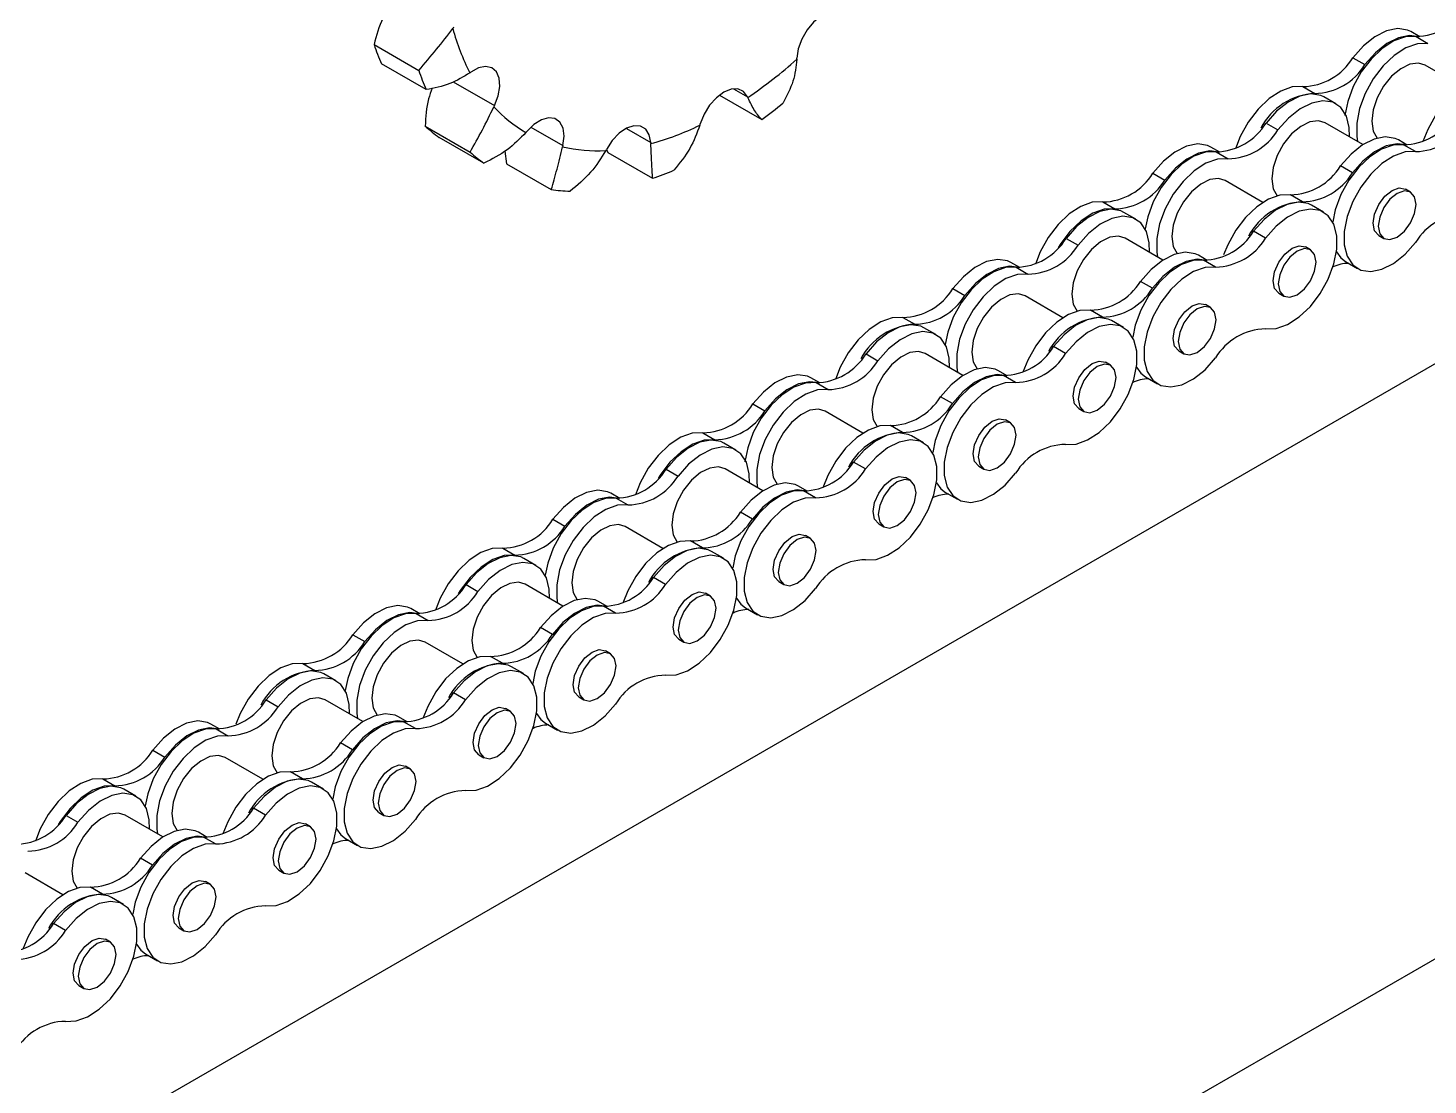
# Model space of a CAD drawing. Header units: metres. Extents: x 0 to 21025, y 0 to 14850.
# Drawn here: x 11885.3 to 12011, y 4781.1 to 4876 of the extents above; entities that cross this region are included whole.
import ezdxf

# ---------------------------------------------------------------- set-up
doc = ezdxf.new("R2010")
doc.units = ezdxf.units.M
doc.header["$LTSCALE"] = 25
doc.layers.add('SL4', color=4, linetype='Continuous')

msp = doc.modelspace()

# ---------------------------------------------------------------- linework, layer by layer
at = {"layer": 'SL4'}
for p, q in [((11672.204, 4649.923), (12227.282, 4970.363)), ((11605.363, 4557.882), (12273.58, 4943.636)), ((12010.244, 4875.242), (12009.444, 4875.704)), ((11916.335, 4874.54), (11920.355, 4872.219)), ((12009.912, 4875.27), (12010.986, 4874.65)), ((12004.239, 4873.361), (12005.314, 4872.74)), ((11921.019, 4870.497), (11916.998, 4872.818)), ((12014.128, 4870.737), (12010.721, 4872.703)), ((11923.453, 4871.203), (11927.155, 4869.066)), ((11948.625, 4870.571), (11949.864, 4869.856)), ((11999.749, 4870.768), (12000.824, 4870.148)), ((11947.352, 4869.998), (11951.156, 4867.802)), ((12002.721, 4869.217), (12001.646, 4869.837)), ((11920.944, 4867.203), (11924.965, 4864.882)), ((11930.426, 4867.135), (11933.299, 4865.477)), ((11938.998, 4867.015), (11941.186, 4865.751)), ((11996.441, 4867.494), (11997.516, 4866.873)), ((12005.148, 4865.552), (12001.741, 4867.519)), ((11926.212, 4863.886), (11922.191, 4866.207)), ((12009.128, 4865.518), (12008.328, 4865.98)), ((12009.871, 4864.925), (12008.796, 4865.546)), ((11928.091, 4864.977), (11928.237, 4863.839)), ((11937.206, 4865.12), (11937.333, 4864.853)), ((11937.333, 4864.853), (11941.354, 4862.532)), ((11992.283, 4864.874), (11991.484, 4865.335)), ((11991.951, 4864.902), (11993.026, 4864.281)), ((11928.237, 4863.839), (11932.258, 4861.518)), ((11986.279, 4862.992), (11987.353, 4862.372)), ((12004.198, 4863.016), (12003.123, 4863.636)), ((11996.168, 4860.368), (11992.761, 4862.335)), ((11999.708, 4860.424), (11998.633, 4861.044)), ((12009.421, 4861.283), (12008.955, 4861.551)), ((11981.789, 4860.4), (11982.863, 4859.78)), ((11984.76, 4858.848), (11983.686, 4859.469)), ((12001.605, 4859.492), (12000.53, 4860.113)), ((11978.481, 4857.126), (11979.556, 4856.505)), ((11987.187, 4855.184), (11983.78, 4857.151)), ((11996.4, 4857.149), (11995.325, 4857.77)), ((12006.557, 4857.397), (12007.022, 4857.128)), ((11991.167, 4855.15), (11990.368, 4855.611)), ((12000.441, 4856.098), (11999.975, 4856.367)), ((11974.323, 4854.505), (11973.523, 4854.967)), ((11973.991, 4854.533), (11975.065, 4853.913)), ((11991.91, 4854.557), (11990.835, 4855.178)), ((12003.591, 4855.043), (12004.666, 4854.422)), ((11986.238, 4852.648), (11985.163, 4853.268)), ((11968.318, 4852.624), (11969.393, 4852.003)), ((11978.207, 4850), (11974.8, 4851.967)), ((11997.577, 4852.213), (11998.042, 4851.944)), ((11981.748, 4850.055), (11980.673, 4850.676)), ((11991.46, 4850.914), (11990.995, 4851.183)), ((11963.828, 4850.032), (11964.903, 4849.411)), ((11983.645, 4849.124), (11982.57, 4849.744)), ((11966.8, 4848.48), (11965.725, 4849.1)), ((11960.52, 4846.757), (11961.595, 4846.137)), ((11969.227, 4844.816), (11965.82, 4846.782)), ((11978.44, 4846.781), (11977.365, 4847.401)), ((11988.596, 4847.029), (11989.062, 4846.76)), ((11982.48, 4845.73), (11982.014, 4845.999)), ((11956.362, 4844.137), (11955.563, 4844.599)), ((11956.03, 4844.165), (11957.105, 4843.545)), ((11973.207, 4844.781), (11972.407, 4845.243)), ((11973.95, 4844.189), (11972.875, 4844.809)), ((11985.63, 4844.675), (11986.705, 4844.054)), ((11968.277, 4842.279), (11967.202, 4842.9)), ((11950.358, 4842.255), (11951.432, 4841.635)), ((11979.616, 4841.844), (11980.082, 4841.576)), ((11960.247, 4839.631), (11956.84, 4841.598)), ((11973.5, 4840.546), (11973.034, 4840.815)), ((11945.868, 4839.663), (11946.942, 4839.043)), ((11963.787, 4839.687), (11962.712, 4840.308)), ((11965.684, 4838.756), (11964.609, 4839.376)), ((11948.839, 4838.111), (11947.765, 4838.732)), ((11960.479, 4836.412), (11959.404, 4837.033)), ((11970.636, 4836.66), (11971.101, 4836.391)), ((11942.56, 4836.389), (11943.635, 4835.768)), ((11951.266, 4834.447), (11947.859, 4836.414)), ((11964.52, 4835.362), (11964.054, 4835.63)), ((11938.402, 4833.769), (11937.602, 4834.23)), ((11955.246, 4834.413), (11954.447, 4834.874)), ((11955.989, 4833.82), (11954.914, 4834.441)), ((11967.67, 4834.306), (11968.745, 4833.686)), ((11938.07, 4833.797), (11939.144, 4833.176)), ((11932.397, 4831.887), (11933.472, 4831.267)), ((11950.317, 4831.911), (11949.242, 4832.531)), ((11942.286, 4829.263), (11938.879, 4831.23)), ((11955.539, 4830.177), (11955.074, 4830.446)), ((11961.656, 4831.476), (11962.121, 4831.207)), ((11927.907, 4829.295), (11928.982, 4828.675)), ((11945.827, 4829.319), (11944.752, 4829.939)), ((11930.879, 4827.743), (11929.804, 4828.364)), ((11947.724, 4828.387), (11946.649, 4829.008)), ((11942.519, 4826.044), (11941.444, 4826.665)), ((11924.599, 4826.02), (11925.674, 4825.4)), ((11933.306, 4824.079), (11929.899, 4826.046)), ((11952.675, 4826.292), (11953.141, 4826.023)), ((11937.286, 4824.044), (11936.486, 4824.506)), ((11938.029, 4823.452), (11936.954, 4824.072)), ((11946.559, 4824.993), (11946.093, 4825.262)), ((11920.441, 4823.4), (11919.642, 4823.862)), ((11920.109, 4823.428), (11921.184, 4822.808)), ((11949.709, 4823.938), (11950.784, 4823.317)), ((11914.437, 4821.519), (11915.511, 4820.898)), ((11932.356, 4821.542), (11931.281, 4822.163)), ((11924.326, 4818.895), (11920.919, 4820.861)), ((11943.695, 4821.108), (11944.161, 4820.839)), ((11927.866, 4818.95), (11926.791, 4819.571)), ((11937.579, 4819.809), (11937.113, 4820.078)), ((11909.947, 4818.927), (11911.021, 4818.306)), ((11912.918, 4817.375), (11911.844, 4817.995)), ((11929.763, 4818.019), (11928.688, 4818.639)), ((11906.639, 4815.652), (11907.714, 4815.032)), ((11915.345, 4813.71), (11911.938, 4815.677)), ((11924.558, 4815.676), (11923.483, 4816.296)), ((11934.715, 4815.923), (11935.18, 4815.655)), ((11919.325, 4813.676), (11918.526, 4814.138)), ((11928.599, 4814.625), (11928.133, 4814.894)), ((11902.481, 4813.032), (11901.681, 4813.493)), ((11902.149, 4813.06), (11903.223, 4812.439)), ((11920.068, 4813.084), (11918.993, 4813.704)), ((11931.749, 4813.569), (11932.824, 4812.949)), ((11914.396, 4811.174), (11913.321, 4811.794)), ((11896.476, 4811.15), (11897.551, 4810.53)), ((11906.365, 4808.526), (11902.958, 4810.493)), ((11925.735, 4810.739), (11926.2, 4810.47)), ((11909.906, 4808.582), (11908.831, 4809.202)), ((11919.618, 4809.441), (11919.153, 4809.71)), ((11891.986, 4808.558), (11893.061, 4807.938)), ((11911.803, 4807.65), (11910.728, 4808.271)), ((11894.958, 4807.006), (11893.883, 4807.627)), ((11888.678, 4805.284), (11889.753, 4804.663)), ((11897.385, 4803.342), (11893.978, 4805.309)), ((11906.598, 4805.307), (11905.523, 4805.928)), ((11916.754, 4805.555), (11917.22, 4805.286)), ((11910.638, 4804.257), (11910.172, 4804.525)), ((11901.365, 4803.308), (11900.565, 4803.769)), ((11902.108, 4802.715), (11901.033, 4803.336)), ((11913.788, 4803.201), (11914.863, 4802.581)), ((11896.435, 4800.806), (11895.36, 4801.426)), ((11888.405, 4798.158), (11884.998, 4800.125)), ((11907.774, 4800.371), (11908.24, 4800.102)), ((11901.658, 4799.072), (11901.192, 4799.341)), ((11891.945, 4798.214), (11890.87, 4798.834)), ((11893.842, 4797.282), (11892.767, 4797.903)), ((11888.637, 4794.939), (11887.562, 4795.559)), ((11898.794, 4795.187), (11899.259, 4794.918)), ((11892.678, 4793.888), (11892.212, 4794.157)), ((11895.828, 4792.833), (11896.903, 4792.212)), ((11889.814, 4790.003), (11890.279, 4789.734))]:
    msp.add_line(p, q, dxfattribs=at)
at = {"layer": 'SL4', "flags": 128}
for points in [[(11958.288, 4877.295), (11957.766, 4877.483), (11957.144, 4877.417), (11956.475, 4877.103), (11955.817, 4876.567), (11955.226, 4875.856), (11954.753, 4875.032), (11954.44, 4874.165), (11954.312, 4873.329)], [(12009.444, 4875.704), (12009.152, 4875.842), (12008.265, 4875.979), (12007.267, 4875.777), (12006.22, 4875.248), (12005.189, 4874.425), (12004.239, 4873.361)], [(12009.912, 4875.27), (12008.962, 4875.239), (12007.931, 4874.871), (12006.884, 4874.191), (12005.885, 4873.24), (12004.999, 4872.08), (12004.28, 4870.781), (12003.775, 4869.427), (12003.52, 4868.166)], [(12010.986, 4874.65), (12010.037, 4874.618), (12009.006, 4874.251), (12007.958, 4873.57), (12006.96, 4872.62), (12006.074, 4871.459), (12005.355, 4870.161), (12004.849, 4868.807), (12004.588, 4867.482), (12004.588, 4866.27), (12004.662, 4865.833)], [(12010.162, 4875.245), (12009.34, 4875.359), (12008.342, 4875.157), (12007.294, 4874.628), (12006.263, 4873.805), (12005.314, 4872.74)], [(11927.155, 4869.066), (11927.481, 4869.932), (11927.623, 4870.773), (11927.568, 4871.514), (11927.321, 4872.093), (11926.903, 4872.46), (11926.351, 4872.583), (11925.711, 4872.451), (11925.039, 4872.076)], [(12010.721, 4872.703), (12010.141, 4872.882), (12009.364, 4872.786), (12008.532, 4872.377), (12007.718, 4871.693), (12006.995, 4870.794), (12006.428, 4869.76), (12006.066, 4868.682), (12005.941, 4867.657)], [(11949.864, 4869.856), (11949.519, 4870.322), (11949.021, 4870.556), (11948.414, 4870.537), (11947.749, 4870.267), (11947.084, 4869.769), (11946.477, 4869.087), (11945.979, 4868.278), (11945.633, 4867.413)], [(11999.749, 4870.768), (11998.8, 4870.737), (11997.769, 4870.37), (11996.721, 4869.689), (11995.723, 4868.739), (11994.836, 4867.578), (11994.118, 4866.28), (11993.692, 4865.188)], [(12016.594, 4871.413), (12015.644, 4871.381), (12014.613, 4871.014), (12013.566, 4870.333), (12012.568, 4869.383), (12011.681, 4868.222), (12010.963, 4866.924), (12010.536, 4865.832)], [(12001.646, 4869.837), (12001.354, 4869.975), (12000.467, 4870.113), (11999.469, 4869.911), (11998.422, 4869.381), (11997.391, 4868.559), (11996.441, 4867.494)], [(12003.941, 4866.249), (12003.914, 4867.093), (12003.653, 4868.116), (12003.147, 4868.886), (12002.429, 4869.355), (12001.542, 4869.492), (12000.544, 4869.29), (11999.496, 4868.761), (11998.465, 4867.938), (11997.516, 4866.873)], [(11933.299, 4865.477), (11933.405, 4866.304), (11933.313, 4867.02), (11933.033, 4867.563), (11932.587, 4867.887), (11932.014, 4867.962), (11931.364, 4867.784), (11930.693, 4867.367), (11930.058, 4866.746)], [(11941.186, 4865.751), (11941.058, 4866.44), (11940.745, 4866.945), (11940.272, 4867.224), (11939.681, 4867.252), (11939.023, 4867.028), (11938.354, 4866.57), (11937.732, 4865.917), (11937.21, 4865.127)], [(12001.741, 4867.519), (12001.161, 4867.698), (12000.384, 4867.602), (11999.552, 4867.193), (11998.738, 4866.509), (11998.015, 4865.61), (11997.448, 4864.575), (11997.085, 4863.498), (11996.961, 4862.473)], [(12005.941, 4867.657), (12006.066, 4866.776), (12006.411, 4866.136)], [(11991.484, 4865.335), (11991.191, 4865.474), (11990.305, 4865.611), (11989.307, 4865.409), (11988.259, 4864.88), (11987.228, 4864.057), (11986.279, 4862.992)], [(12008.796, 4865.546), (12007.846, 4865.514), (12006.815, 4865.147), (12005.768, 4864.467), (12004.77, 4863.516), (12003.883, 4862.355), (12003.165, 4861.057), (12002.659, 4859.703), (12002.427, 4858.621)], [(12008.328, 4865.98), (12008.036, 4866.118), (12007.15, 4866.255), (12006.151, 4866.053), (12005.104, 4865.524), (12004.073, 4864.701), (12003.123, 4863.636)], [(12009.046, 4865.52), (12008.224, 4865.635), (12007.226, 4865.433), (12006.179, 4864.903), (12005.148, 4864.081), (12004.198, 4863.016)], [(11991.951, 4864.902), (11991.002, 4864.87), (11989.971, 4864.503), (11988.923, 4863.823), (11987.925, 4862.872), (11987.039, 4861.711), (11986.32, 4860.413), (11985.814, 4859.059), (11985.582, 4857.977)], [(11993.026, 4864.281), (11992.076, 4864.25), (11991.046, 4863.882), (11989.998, 4863.202), (11989, 4862.252), (11988.113, 4861.091), (11987.395, 4859.793), (11986.889, 4858.439), (11986.628, 4857.114), (11986.628, 4855.902), (11986.702, 4855.464)], [(11992.201, 4864.876), (11991.38, 4864.991), (11990.381, 4864.788), (11989.334, 4864.259), (11988.303, 4863.437), (11987.353, 4862.372)], [(12009.871, 4864.925), (12008.921, 4864.894), (12007.89, 4864.527), (12006.843, 4863.846), (12005.844, 4862.896), (12004.958, 4861.735), (12004.239, 4860.437), (12003.734, 4859.083), (12003.472, 4857.758), (12003.472, 4856.546), (12003.734, 4855.523), (12004.239, 4854.753), (12004.958, 4854.284), (12005.844, 4854.147), (12006.843, 4854.349), (12007.89, 4854.878), (12008.921, 4855.701), (12009.871, 4856.766)], [(11992.761, 4862.335), (11992.181, 4862.514), (11991.404, 4862.417), (11990.572, 4862.009), (11989.758, 4861.325), (11989.035, 4860.426), (11988.467, 4859.391), (11988.105, 4858.314), (11987.981, 4857.289)], [(11996.961, 4862.473), (11997.085, 4861.592), (11997.431, 4860.951)], [(11998.633, 4861.044), (11997.684, 4861.013), (11996.653, 4860.645), (11995.605, 4859.965), (11994.607, 4859.015), (11993.721, 4857.854), (11993.002, 4856.555), (11992.635, 4855.642)], [(12006.06, 4858.495), (12006.189, 4859.319), (12006.557, 4860.167), (12007.107, 4860.909), (12007.756, 4861.433), (12008.405, 4861.658), (12008.955, 4861.551)], [(12006.526, 4858.226), (12006.655, 4857.551), (12007.022, 4857.128), (12007.573, 4857.021), (12008.222, 4857.247), (12008.871, 4857.771), (12009.421, 4858.513), (12009.789, 4859.36), (12009.918, 4860.184), (12009.789, 4860.859), (12009.421, 4861.283), (12008.871, 4861.389), (12008.222, 4861.164), (12007.573, 4860.64), (12007.022, 4859.898), (12006.655, 4859.05), (12006.526, 4858.226)], [(11981.789, 4860.4), (11980.839, 4860.369), (11979.808, 4860.001), (11978.761, 4859.321), (11977.762, 4858.37), (11976.876, 4857.21), (11976.157, 4855.911), (11975.731, 4854.819)], [(11982.863, 4859.78), (11981.914, 4859.748), (11980.883, 4859.381), (11979.835, 4858.7), (11978.837, 4857.75), (11977.951, 4856.589), (11977.763, 4856.291)], [(11983.686, 4859.469), (11983.393, 4859.607), (11982.507, 4859.744), (11981.509, 4859.542), (11980.461, 4859.013), (11979.43, 4858.19), (11978.481, 4857.126)], [(12000.53, 4860.113), (12000.238, 4860.251), (11999.352, 4860.389), (11998.353, 4860.186), (11997.306, 4859.657), (11996.275, 4858.834), (11995.325, 4857.77)], [(11996.4, 4848.989), (11997.35, 4849.021), (11998.381, 4849.388), (11999.428, 4850.069), (12000.426, 4851.019), (12001.313, 4852.18), (12002.031, 4853.478), (12002.537, 4854.832), (12002.798, 4856.157), (12002.798, 4857.369), (12002.537, 4858.392), (12002.031, 4859.162), (12001.313, 4859.631), (12000.426, 4859.768), (11999.428, 4859.566), (11998.381, 4859.037), (11997.35, 4858.214), (11996.4, 4857.149)], [(11985.981, 4855.88), (11985.954, 4856.725), (11985.693, 4857.748), (11985.187, 4858.518), (11984.468, 4858.986), (11983.582, 4859.124), (11982.583, 4858.922), (11981.536, 4858.393), (11980.505, 4857.57), (11979.556, 4856.505)], [(12006.557, 4857.397), (12006.557, 4857.397), (12006.189, 4857.82), (12006.06, 4858.495)], [(11983.78, 4857.151), (11983.201, 4857.33), (11982.424, 4857.233), (11981.591, 4856.825), (11980.778, 4856.141), (11980.055, 4855.241), (11979.487, 4854.207), (11979.125, 4853.13), (11979, 4852.105)], [(11987.981, 4857.289), (11988.105, 4856.408), (11988.45, 4855.767)], [(11990.368, 4855.611), (11990.075, 4855.749), (11989.189, 4855.887), (11988.191, 4855.685), (11987.143, 4855.156), (11986.112, 4854.333), (11985.163, 4853.268)], [(11997.08, 4853.311), (11997.209, 4854.135), (11997.576, 4854.983), (11998.127, 4855.725), (11998.776, 4856.248), (11999.425, 4856.474), (11999.975, 4856.367)], [(11997.545, 4853.042), (11997.674, 4852.367), (11998.042, 4851.944), (11998.592, 4851.837), (11999.241, 4852.063), (11999.89, 4852.586), (12000.441, 4853.329), (12000.808, 4854.176), (12000.937, 4855), (12000.808, 4855.675), (12000.441, 4856.098), (11999.89, 4856.205), (11999.241, 4855.98), (11998.592, 4855.456), (11998.042, 4854.714), (11997.674, 4853.866), (11997.545, 4853.042)], [(12002.769, 4855.914), (12003.165, 4855.373), (12003.591, 4855.043)], [(11973.991, 4854.533), (11973.041, 4854.502), (11972.01, 4854.135), (11970.963, 4853.454), (11969.964, 4852.504), (11969.078, 4851.343), (11968.359, 4850.045), (11967.854, 4848.691), (11967.622, 4847.609)], [(11973.523, 4854.967), (11973.231, 4855.105), (11972.344, 4855.243), (11971.346, 4855.041), (11970.299, 4854.511), (11969.268, 4853.689), (11968.318, 4852.624)], [(11974.24, 4854.508), (11973.419, 4854.622), (11972.421, 4854.42), (11971.373, 4853.891), (11970.342, 4853.068), (11969.393, 4852.003)], [(11990.835, 4855.178), (11989.886, 4855.146), (11988.855, 4854.779), (11987.807, 4854.098), (11986.809, 4853.148), (11985.923, 4851.987), (11985.204, 4850.689), (11984.698, 4849.335), (11984.467, 4848.253)], [(11991.91, 4854.557), (11990.961, 4854.526), (11989.93, 4854.158), (11988.882, 4853.478), (11987.884, 4852.527), (11986.998, 4851.367), (11986.279, 4850.068), (11985.773, 4848.714), (11985.512, 4847.39), (11985.512, 4846.178), (11985.773, 4845.154), (11986.279, 4844.384), (11986.998, 4843.916), (11987.884, 4843.778), (11988.882, 4843.981), (11989.93, 4844.51), (11990.961, 4845.332), (11991.91, 4846.397)], [(11991.085, 4855.152), (11990.264, 4855.266), (11989.266, 4855.064), (11988.218, 4854.535), (11987.187, 4853.712), (11986.238, 4852.648)], [(11975.065, 4853.913), (11974.116, 4853.881), (11973.085, 4853.514), (11972.037, 4852.834), (11971.039, 4851.883), (11970.153, 4850.722), (11969.434, 4849.424), (11968.928, 4848.07), (11968.667, 4846.745), (11968.667, 4845.533), (11968.741, 4845.096)], [(11997.577, 4852.213), (11997.576, 4852.213), (11997.209, 4852.636), (11997.08, 4853.311)], [(11974.8, 4851.967), (11974.22, 4852.146), (11973.443, 4852.049), (11972.611, 4851.641), (11971.797, 4850.956), (11971.074, 4850.057), (11970.507, 4849.023), (11970.145, 4847.945), (11970.02, 4846.92)], [(11979, 4852.105), (11979.125, 4851.223), (11979.47, 4850.584)], [(11980.673, 4850.676), (11979.723, 4850.644), (11978.692, 4850.277), (11977.645, 4849.597), (11976.647, 4848.646), (11975.76, 4847.485), (11975.042, 4846.187), (11974.615, 4845.095)], [(11988.099, 4848.127), (11988.229, 4848.951), (11988.596, 4849.798), (11989.146, 4850.541), (11989.795, 4851.064), (11990.445, 4851.29), (11990.995, 4851.183)], [(11988.565, 4847.858), (11988.694, 4847.183), (11989.062, 4846.76), (11989.612, 4846.653), (11990.261, 4846.879), (11990.91, 4847.402), (11991.46, 4848.144), (11991.828, 4848.992), (11991.957, 4849.816), (11991.828, 4850.491), (11991.46, 4850.914), (11990.91, 4851.021), (11990.261, 4850.795), (11989.612, 4850.272), (11989.062, 4849.53), (11988.694, 4848.682), (11988.565, 4847.858)], [(11963.828, 4850.032), (11962.879, 4850), (11961.848, 4849.633), (11960.8, 4848.952), (11959.802, 4848.002), (11958.915, 4846.841), (11958.197, 4845.543), (11957.771, 4844.451)], [(11965.725, 4849.1), (11965.433, 4849.239), (11964.546, 4849.376), (11963.548, 4849.174), (11962.501, 4848.645), (11961.47, 4847.822), (11960.52, 4846.757)], [(11982.57, 4849.744), (11982.278, 4849.883), (11981.391, 4850.02), (11980.393, 4849.818), (11979.345, 4849.289), (11978.314, 4848.466), (11977.365, 4847.401)], [(11978.44, 4838.621), (11979.389, 4838.652), (11980.42, 4839.02), (11981.468, 4839.7), (11982.466, 4840.651), (11983.352, 4841.812), (11984.071, 4843.11), (11984.577, 4844.464), (11984.838, 4845.788), (11984.838, 4847), (11984.577, 4848.024), (11984.071, 4848.794), (11983.352, 4849.262), (11982.466, 4849.4), (11981.468, 4849.198), (11980.42, 4848.668), (11979.389, 4847.846), (11978.44, 4846.781)], [(11968.02, 4845.512), (11967.993, 4846.356), (11967.732, 4847.38), (11967.226, 4848.15), (11966.508, 4848.618), (11965.621, 4848.756), (11964.623, 4848.553), (11963.575, 4848.024), (11962.544, 4847.201), (11961.595, 4846.137)], [(11988.596, 4847.029), (11988.596, 4847.029), (11988.229, 4847.452), (11988.099, 4848.127)], [(11965.82, 4846.782), (11965.24, 4846.961), (11964.463, 4846.865), (11963.631, 4846.456), (11962.817, 4845.772), (11962.094, 4844.873), (11961.527, 4843.839), (11961.164, 4842.761), (11961.04, 4841.736)], [(11970.02, 4846.92), (11970.145, 4846.039), (11970.49, 4845.399)], [(11972.407, 4845.243), (11972.115, 4845.381), (11971.229, 4845.518), (11970.23, 4845.316), (11969.183, 4844.787), (11968.152, 4843.964), (11967.202, 4842.9)], [(11979.119, 4842.943), (11979.248, 4843.767), (11979.616, 4844.614), (11980.166, 4845.356), (11980.815, 4845.88), (11981.464, 4846.106), (11982.014, 4845.999)], [(11979.585, 4842.674), (11979.714, 4841.999), (11980.082, 4841.576), (11980.632, 4841.469), (11981.281, 4841.694), (11981.93, 4842.218), (11982.48, 4842.96), (11982.848, 4843.808), (11982.977, 4844.632), (11982.848, 4845.307), (11982.48, 4845.73), (11981.93, 4845.837), (11981.281, 4845.611), (11980.632, 4845.088), (11980.082, 4844.345), (11979.714, 4843.498), (11979.585, 4842.674)], [(11984.808, 4845.546), (11985.204, 4845.005), (11985.63, 4844.675)], [(11956.03, 4844.165), (11955.081, 4844.134), (11954.05, 4843.766), (11953.002, 4843.086), (11952.004, 4842.135), (11951.118, 4840.974), (11950.399, 4839.676), (11949.893, 4838.322), (11949.639, 4837.06)], [(11955.563, 4844.599), (11955.27, 4844.737), (11954.384, 4844.874), (11953.386, 4844.672), (11952.338, 4844.143), (11951.307, 4843.32), (11950.358, 4842.255)], [(11956.281, 4844.139), (11955.459, 4844.254), (11954.46, 4844.052), (11953.413, 4843.523), (11952.382, 4842.7), (11951.432, 4841.635)], [(11972.875, 4844.809), (11971.925, 4844.778), (11970.894, 4844.41), (11969.847, 4843.73), (11968.849, 4842.779), (11967.962, 4841.619), (11967.244, 4840.32), (11966.738, 4838.966), (11966.506, 4837.884)], [(11973.95, 4844.189), (11973, 4844.157), (11971.969, 4843.79), (11970.922, 4843.109), (11969.923, 4842.159), (11969.037, 4840.998), (11968.318, 4839.7), (11967.813, 4838.346), (11967.551, 4837.021), (11967.551, 4835.809), (11967.813, 4834.786), (11968.318, 4834.016), (11969.037, 4833.547), (11969.923, 4833.41), (11970.922, 4833.612), (11971.969, 4834.141), (11973, 4834.964), (11973.95, 4836.029)], [(11973.125, 4844.784), (11972.303, 4844.898), (11971.305, 4844.696), (11970.258, 4844.167), (11969.227, 4843.344), (11968.277, 4842.279)], [(11957.105, 4843.545), (11956.155, 4843.513), (11955.125, 4843.146), (11954.077, 4842.465), (11953.079, 4841.515), (11952.192, 4840.354), (11951.474, 4839.056), (11950.968, 4837.702), (11950.707, 4836.377), (11950.707, 4835.165), (11950.781, 4834.727)], [(11979.616, 4841.844), (11979.616, 4841.844), (11979.248, 4842.268), (11979.119, 4842.943)], [(11956.84, 4841.598), (11956.26, 4841.777), (11955.483, 4841.681), (11954.651, 4841.272), (11953.837, 4840.588), (11953.114, 4839.689), (11952.546, 4838.654), (11952.184, 4837.577), (11952.06, 4836.552)], [(11961.04, 4841.736), (11961.164, 4840.855), (11961.509, 4840.215)], [(11970.139, 4837.758), (11970.268, 4838.582), (11970.636, 4839.43), (11971.186, 4840.172), (11971.835, 4840.696), (11972.484, 4840.922), (11973.034, 4840.815)], [(11970.605, 4837.49), (11970.734, 4836.815), (11971.101, 4836.391), (11971.652, 4836.285), (11972.301, 4836.51), (11972.95, 4837.034), (11973.5, 4837.776), (11973.868, 4838.624), (11973.997, 4839.448), (11973.868, 4840.123), (11973.5, 4840.546), (11972.95, 4840.653), (11972.301, 4840.427), (11971.652, 4839.903), (11971.101, 4839.161), (11970.734, 4838.314), (11970.605, 4837.49)], [(11945.868, 4839.663), (11944.918, 4839.632), (11943.887, 4839.264), (11942.84, 4838.584), (11941.841, 4837.634), (11940.955, 4836.473), (11940.236, 4835.175), (11939.81, 4834.083)], [(11962.712, 4840.308), (11961.763, 4840.276), (11960.732, 4839.909), (11959.684, 4839.228), (11958.686, 4838.278), (11957.8, 4837.117), (11957.081, 4835.819), (11956.655, 4834.727)], [(11964.609, 4839.376), (11964.317, 4839.514), (11963.431, 4839.652), (11962.432, 4839.45), (11961.385, 4838.92), (11960.354, 4838.098), (11959.404, 4837.033)], [(11946.942, 4839.043), (11945.993, 4839.011), (11944.962, 4838.644), (11943.914, 4837.964), (11942.916, 4837.013), (11942.03, 4835.852), (11941.842, 4835.554)], [(11947.765, 4838.732), (11947.472, 4838.87), (11946.586, 4839.008), (11945.588, 4838.805), (11944.54, 4838.276), (11943.509, 4837.454), (11942.56, 4836.389)], [(11950.06, 4835.144), (11950.033, 4835.988), (11949.772, 4837.011), (11949.266, 4837.781), (11948.547, 4838.25), (11947.661, 4838.387), (11946.662, 4838.185), (11945.615, 4837.656), (11944.584, 4836.833), (11943.635, 4835.768)], [(11960.479, 4828.253), (11961.429, 4828.284), (11962.46, 4828.652), (11963.507, 4829.332), (11964.505, 4830.282), (11965.392, 4831.443), (11966.11, 4832.741), (11966.616, 4834.095), (11966.877, 4835.42), (11966.877, 4836.632), (11966.616, 4837.655), (11966.11, 4838.425), (11965.392, 4838.894), (11964.505, 4839.031), (11963.507, 4838.829), (11962.46, 4838.3), (11961.429, 4837.477), (11960.479, 4836.412)], [(11947.859, 4836.414), (11947.28, 4836.593), (11946.503, 4836.497), (11945.67, 4836.088), (11944.857, 4835.404), (11944.134, 4834.505), (11943.566, 4833.47), (11943.204, 4832.393), (11943.079, 4831.368)], [(11970.636, 4836.66), (11970.636, 4836.66), (11970.268, 4837.083), (11970.139, 4837.758)], [(11952.06, 4836.552), (11952.184, 4835.671), (11952.529, 4835.031)], [(11961.159, 4832.574), (11961.288, 4833.398), (11961.655, 4834.246), (11962.206, 4834.988), (11962.855, 4835.512), (11963.504, 4835.737), (11964.054, 4835.63)], [(11961.624, 4832.305), (11961.753, 4831.63), (11962.121, 4831.207), (11962.671, 4831.1), (11963.32, 4831.326), (11963.969, 4831.85), (11964.52, 4832.592), (11964.887, 4833.44), (11965.016, 4834.264), (11964.887, 4834.938), (11964.52, 4835.362), (11963.969, 4835.469), (11963.32, 4835.243), (11962.671, 4834.719), (11962.121, 4833.977), (11961.753, 4833.129), (11961.624, 4832.305)], [(11937.602, 4834.23), (11937.31, 4834.368), (11936.423, 4834.506), (11935.425, 4834.304), (11934.378, 4833.775), (11933.347, 4832.952), (11932.397, 4831.887)], [(11954.914, 4834.441), (11953.965, 4834.409), (11952.934, 4834.042), (11951.886, 4833.362), (11950.888, 4832.411), (11950.002, 4831.25), (11949.283, 4829.952), (11948.777, 4828.598), (11948.546, 4827.516)], [(11954.447, 4834.874), (11954.154, 4835.013), (11953.268, 4835.15), (11952.27, 4834.948), (11951.222, 4834.419), (11950.191, 4833.596), (11949.242, 4832.531)], [(11955.165, 4834.415), (11954.343, 4834.53), (11953.345, 4834.327), (11952.297, 4833.798), (11951.266, 4832.976), (11950.317, 4831.911)], [(11966.848, 4835.177), (11967.244, 4834.636), (11967.67, 4834.306)], [(11938.07, 4833.797), (11937.12, 4833.765), (11936.089, 4833.398), (11935.042, 4832.717), (11934.043, 4831.767), (11933.157, 4830.606), (11932.438, 4829.308), (11931.933, 4827.954), (11931.701, 4826.872)], [(11939.144, 4833.176), (11938.195, 4833.145), (11937.164, 4832.777), (11936.116, 4832.097), (11935.118, 4831.146), (11934.232, 4829.986), (11933.513, 4828.687), (11933.007, 4827.333), (11932.746, 4826.009), (11932.746, 4824.797), (11932.82, 4824.359)], [(11938.319, 4833.771), (11937.498, 4833.885), (11936.5, 4833.683), (11935.452, 4833.154), (11934.421, 4832.331), (11933.472, 4831.267)], [(11955.989, 4833.82), (11955.04, 4833.789), (11954.009, 4833.421), (11952.961, 4832.741), (11951.963, 4831.791), (11951.076, 4830.63), (11950.358, 4829.332), (11949.852, 4827.978), (11949.591, 4826.653), (11949.591, 4825.441), (11949.852, 4824.418), (11950.358, 4823.648), (11951.076, 4823.179), (11951.963, 4823.042), (11952.961, 4823.244), (11954.009, 4823.773), (11955.04, 4824.596), (11955.989, 4825.661)], [(11961.656, 4831.476), (11961.655, 4831.476), (11961.288, 4831.899), (11961.159, 4832.574)], [(11938.879, 4831.23), (11938.299, 4831.409), (11937.522, 4831.312), (11936.69, 4830.904), (11935.876, 4830.22), (11935.153, 4829.32), (11934.586, 4828.286), (11934.224, 4827.209), (11934.099, 4826.184)], [(11943.079, 4831.368), (11943.204, 4830.487), (11943.549, 4829.846)], [(11952.178, 4827.39), (11952.308, 4828.214), (11952.675, 4829.062), (11953.225, 4829.804), (11953.874, 4830.328), (11954.524, 4830.553), (11955.074, 4830.446)], [(11927.907, 4829.295), (11926.958, 4829.264), (11925.927, 4828.896), (11924.879, 4828.216), (11923.881, 4827.265), (11922.994, 4826.104), (11922.276, 4824.806), (11921.85, 4823.714)], [(11944.752, 4829.939), (11943.802, 4829.908), (11942.771, 4829.54), (11941.724, 4828.86), (11940.726, 4827.909), (11939.839, 4826.749), (11939.121, 4825.45), (11938.694, 4824.358)], [(11946.649, 4829.008), (11946.357, 4829.146), (11945.47, 4829.283), (11944.472, 4829.081), (11943.424, 4828.552), (11942.393, 4827.729), (11941.444, 4826.665)], [(11952.644, 4827.121), (11952.773, 4826.446), (11953.141, 4826.023), (11953.691, 4825.916), (11954.34, 4826.142), (11954.989, 4826.666), (11955.539, 4827.408), (11955.907, 4828.255), (11956.036, 4829.079), (11955.907, 4829.754), (11955.539, 4830.177), (11954.989, 4830.284), (11954.34, 4830.059), (11953.691, 4829.535), (11953.141, 4828.793), (11952.773, 4827.945), (11952.644, 4827.121)], [(11928.982, 4828.675), (11928.032, 4828.643), (11927.002, 4828.276), (11925.954, 4827.595), (11924.956, 4826.645), (11924.069, 4825.484), (11923.882, 4825.186)], [(11929.804, 4828.364), (11929.512, 4828.502), (11928.625, 4828.639), (11927.627, 4828.437), (11926.58, 4827.908), (11925.549, 4827.085), (11924.599, 4826.02)], [(11932.099, 4824.775), (11932.072, 4825.62), (11931.811, 4826.643), (11931.305, 4827.413), (11930.587, 4827.881), (11929.7, 4828.019), (11928.702, 4827.817), (11927.654, 4827.287), (11926.623, 4826.465), (11925.674, 4825.4)], [(11942.519, 4817.884), (11943.468, 4817.916), (11944.499, 4818.283), (11945.547, 4818.963), (11946.545, 4819.914), (11947.431, 4821.075), (11948.15, 4822.373), (11948.656, 4823.727), (11948.917, 4825.052), (11948.917, 4826.264), (11948.656, 4827.287), (11948.15, 4828.057), (11947.431, 4828.525), (11946.545, 4828.663), (11945.547, 4828.461), (11944.499, 4827.932), (11943.468, 4827.109), (11942.519, 4826.044)], [(11952.675, 4826.292), (11952.675, 4826.292), (11952.308, 4826.715), (11952.178, 4827.39)], [(11929.899, 4826.046), (11929.319, 4826.225), (11928.542, 4826.128), (11927.71, 4825.72), (11926.896, 4825.035), (11926.173, 4824.136), (11925.606, 4823.102), (11925.243, 4822.024), (11925.119, 4821)], [(11934.099, 4826.184), (11934.224, 4825.302), (11934.569, 4824.662)], [(11943.198, 4822.206), (11943.327, 4823.03), (11943.695, 4823.877), (11944.245, 4824.62), (11944.894, 4825.143), (11945.543, 4825.369), (11946.093, 4825.262)], [(11919.642, 4823.862), (11919.349, 4824), (11918.463, 4824.138), (11917.465, 4823.935), (11916.417, 4823.406), (11915.386, 4822.583), (11914.437, 4821.519)], [(11936.954, 4824.072), (11936.004, 4824.041), (11934.973, 4823.674), (11933.926, 4822.993), (11932.928, 4822.043), (11932.041, 4820.882), (11931.323, 4819.584), (11930.817, 4818.23), (11930.585, 4817.148)], [(11936.486, 4824.506), (11936.194, 4824.644), (11935.308, 4824.782), (11934.309, 4824.58), (11933.262, 4824.05), (11932.231, 4823.228), (11931.281, 4822.163)], [(11937.204, 4824.047), (11936.382, 4824.161), (11935.384, 4823.959), (11934.337, 4823.43), (11933.306, 4822.607), (11932.356, 4821.542)], [(11943.664, 4821.937), (11943.793, 4821.262), (11944.161, 4820.839), (11944.711, 4820.732), (11945.36, 4820.958), (11946.009, 4821.481), (11946.559, 4822.224), (11946.927, 4823.071), (11947.056, 4823.895), (11946.927, 4824.57), (11946.559, 4824.993), (11946.009, 4825.1), (11945.36, 4824.875), (11944.711, 4824.351), (11944.161, 4823.609), (11943.793, 4822.761), (11943.664, 4821.937)], [(11948.887, 4824.809), (11949.283, 4824.268), (11949.709, 4823.938)], [(11920.109, 4823.428), (11919.16, 4823.397), (11918.129, 4823.029), (11917.081, 4822.349), (11916.083, 4821.399), (11915.197, 4820.238), (11914.478, 4818.94), (11913.972, 4817.585), (11913.74, 4816.503)], [(11921.184, 4822.808), (11920.234, 4822.776), (11919.204, 4822.409), (11918.156, 4821.729), (11917.158, 4820.778), (11916.271, 4819.617), (11915.553, 4818.319), (11915.047, 4816.965), (11914.786, 4815.64), (11914.786, 4814.428), (11914.86, 4813.991)], [(11920.359, 4823.403), (11919.538, 4823.517), (11918.539, 4823.315), (11917.492, 4822.786), (11916.461, 4821.963), (11915.511, 4820.898)], [(11938.029, 4823.452), (11937.079, 4823.421), (11936.048, 4823.053), (11935.001, 4822.373), (11934.002, 4821.422), (11933.116, 4820.261), (11932.397, 4818.963), (11931.892, 4817.609), (11931.63, 4816.285), (11931.63, 4815.072), (11931.892, 4814.049), (11932.397, 4813.279), (11933.116, 4812.811), (11934.002, 4812.673), (11935.001, 4812.875), (11936.048, 4813.405), (11937.079, 4814.227), (11938.029, 4815.292)], [(11943.695, 4821.108), (11943.695, 4821.108), (11943.327, 4821.531), (11943.198, 4822.206)], [(11920.919, 4820.861), (11920.339, 4821.04), (11919.562, 4820.944), (11918.73, 4820.536), (11917.916, 4819.851), (11917.193, 4818.952), (11916.625, 4817.918), (11916.263, 4816.84), (11916.139, 4815.815)], [(11925.119, 4821), (11925.243, 4820.118), (11925.589, 4819.478)], [(11926.791, 4819.571), (11925.842, 4819.539), (11924.811, 4819.172), (11923.763, 4818.492), (11922.765, 4817.541), (11921.879, 4816.38), (11921.16, 4815.082), (11920.734, 4813.99)], [(11934.218, 4817.022), (11934.347, 4817.846), (11934.715, 4818.693), (11935.265, 4819.435), (11935.914, 4819.959), (11936.563, 4820.185), (11937.113, 4820.078)], [(11934.684, 4816.753), (11934.813, 4816.078), (11935.18, 4815.655), (11935.731, 4815.548), (11936.38, 4815.773), (11937.029, 4816.297), (11937.579, 4817.039), (11937.947, 4817.887), (11938.076, 4818.711), (11937.947, 4819.386), (11937.579, 4819.809), (11937.029, 4819.916), (11936.38, 4819.69), (11935.731, 4819.167), (11935.18, 4818.424), (11934.813, 4817.577), (11934.684, 4816.753)], [(11909.947, 4818.927), (11908.997, 4818.895), (11907.966, 4818.528), (11906.919, 4817.847), (11905.92, 4816.897), (11905.034, 4815.736), (11904.315, 4814.438), (11903.929, 4813.468)], [(11911.844, 4817.995), (11911.551, 4818.133), (11910.665, 4818.271), (11909.667, 4818.069), (11908.619, 4817.54), (11907.588, 4816.717), (11906.639, 4815.652)], [(11928.688, 4818.639), (11928.396, 4818.778), (11927.51, 4818.915), (11926.511, 4818.713), (11925.464, 4818.184), (11924.433, 4817.361), (11923.483, 4816.296)], [(11924.558, 4807.516), (11925.508, 4807.547), (11926.539, 4807.915), (11927.586, 4808.595), (11928.584, 4809.546), (11929.471, 4810.706), (11930.189, 4812.005), (11930.695, 4813.359), (11930.956, 4814.683), (11930.956, 4815.895), (11930.695, 4816.919), (11930.189, 4817.689), (11929.471, 4818.157), (11928.584, 4818.295), (11927.586, 4818.092), (11926.539, 4817.563), (11925.508, 4816.74), (11924.558, 4815.676)], [(11914.139, 4814.407), (11914.112, 4815.251), (11913.851, 4816.274), (11913.345, 4817.044), (11912.626, 4817.513), (11911.74, 4817.65), (11910.741, 4817.448), (11909.694, 4816.919), (11908.663, 4816.096), (11907.714, 4815.032)], [(11934.715, 4815.923), (11934.715, 4815.924), (11934.347, 4816.347), (11934.218, 4817.022)], [(11911.938, 4815.677), (11911.359, 4815.856), (11910.582, 4815.76), (11909.749, 4815.351), (11908.936, 4814.667), (11908.213, 4813.768), (11907.645, 4812.734), (11907.283, 4811.656), (11907.158, 4810.631)], [(11916.139, 4815.815), (11916.263, 4814.934), (11916.608, 4814.294)], [(11918.526, 4814.138), (11918.233, 4814.276), (11917.347, 4814.413), (11916.349, 4814.211), (11915.301, 4813.682), (11914.27, 4812.859), (11913.321, 4811.794)], [(11925.238, 4811.837), (11925.367, 4812.661), (11925.734, 4813.509), (11926.285, 4814.251), (11926.934, 4814.775), (11927.583, 4815.001), (11928.133, 4814.894)], [(11925.703, 4811.569), (11925.832, 4810.894), (11926.2, 4810.471), (11926.75, 4810.364), (11927.399, 4810.589), (11928.048, 4811.113), (11928.599, 4811.855), (11928.966, 4812.703), (11929.095, 4813.527), (11928.966, 4814.202), (11928.599, 4814.625), (11928.048, 4814.732), (11927.399, 4814.506), (11926.75, 4813.982), (11926.2, 4813.24), (11925.832, 4812.393), (11925.703, 4811.569)], [(11930.927, 4814.441), (11931.323, 4813.9), (11931.749, 4813.569)], [(11902.149, 4813.06), (11901.199, 4813.028), (11900.168, 4812.661), (11899.121, 4811.981), (11898.122, 4811.03), (11897.236, 4809.869), (11896.517, 4808.571), (11896.012, 4807.217), (11895.78, 4806.135)], [(11901.681, 4813.493), (11901.389, 4813.632), (11900.502, 4813.769), (11899.504, 4813.567), (11898.457, 4813.038), (11897.426, 4812.215), (11896.476, 4811.15)], [(11902.397, 4813.035), (11901.577, 4813.149), (11900.579, 4812.947), (11899.531, 4812.417), (11898.5, 4811.595), (11897.551, 4810.53)], [(11918.993, 4813.704), (11918.044, 4813.673), (11917.013, 4813.305), (11915.965, 4812.625), (11914.967, 4811.674), (11914.081, 4810.513), (11913.362, 4809.215), (11912.856, 4807.861), (11912.625, 4806.779)], [(11920.068, 4813.084), (11919.119, 4813.052), (11918.088, 4812.685), (11917.04, 4812.004), (11916.042, 4811.054), (11915.155, 4809.893), (11914.437, 4808.595), (11913.931, 4807.241), (11913.67, 4805.916), (11913.67, 4804.704), (11913.931, 4803.681), (11914.437, 4802.911), (11915.155, 4802.442), (11916.042, 4802.305), (11917.04, 4802.507), (11918.088, 4803.036), (11919.119, 4803.859), (11920.068, 4804.924)], [(11919.243, 4813.679), (11918.422, 4813.793), (11917.424, 4813.591), (11916.376, 4813.062), (11915.345, 4812.239), (11914.396, 4811.174)], [(11903.223, 4812.439), (11902.274, 4812.408), (11901.243, 4812.041), (11900.195, 4811.36), (11899.197, 4810.41), (11898.311, 4809.249), (11897.592, 4807.951), (11897.086, 4806.597), (11896.825, 4805.272), (11896.825, 4804.06), (11896.899, 4803.622)], [(11925.735, 4810.739), (11925.734, 4810.739), (11925.367, 4811.162), (11925.238, 4811.837)], [(11902.958, 4810.493), (11902.378, 4810.672), (11901.601, 4810.576), (11900.769, 4810.167), (11899.955, 4809.483), (11899.232, 4808.584), (11898.665, 4807.549), (11898.303, 4806.472), (11898.178, 4805.447)], [(11907.158, 4810.631), (11907.283, 4809.75), (11907.628, 4809.11)], [(11908.831, 4809.202), (11907.881, 4809.171), (11906.85, 4808.803), (11905.803, 4808.123), (11904.805, 4807.173), (11903.918, 4806.012), (11903.2, 4804.714), (11902.773, 4803.622)], [(11916.257, 4806.653), (11916.387, 4807.477), (11916.754, 4808.325), (11917.304, 4809.067), (11917.953, 4809.591), (11918.603, 4809.816), (11919.153, 4809.71)], [(11916.723, 4806.384), (11916.852, 4805.709), (11917.22, 4805.286), (11917.77, 4805.179), (11918.419, 4805.405), (11919.068, 4805.929), (11919.618, 4806.671), (11919.986, 4807.519), (11920.115, 4808.343), (11919.986, 4809.018), (11919.618, 4809.441), (11919.068, 4809.548), (11918.419, 4809.322), (11917.77, 4808.798), (11917.22, 4808.056), (11916.852, 4807.208), (11916.723, 4806.384)], [(11891.986, 4808.558), (11891.037, 4808.527), (11890.006, 4808.159), (11888.958, 4807.479), (11887.96, 4806.529), (11887.073, 4805.368), (11886.355, 4804.069), (11885.929, 4802.977)], [(11893.061, 4807.938), (11892.111, 4807.906), (11891.081, 4807.539), (11890.033, 4806.859), (11889.035, 4805.908), (11888.148, 4804.747), (11887.961, 4804.449)], [(11893.883, 4807.627), (11893.591, 4807.765), (11892.704, 4807.903), (11891.706, 4807.7), (11890.659, 4807.171), (11889.628, 4806.348), (11888.678, 4805.284)], [(11910.728, 4808.271), (11910.436, 4808.409), (11909.549, 4808.547), (11908.551, 4808.344), (11907.503, 4807.815), (11906.472, 4806.993), (11905.523, 4805.928)], [(11906.598, 4797.147), (11907.547, 4797.179), (11908.578, 4797.546), (11909.626, 4798.227), (11910.624, 4799.177), (11911.51, 4800.338), (11912.229, 4801.636), (11912.735, 4802.99), (11912.996, 4804.315), (11912.996, 4805.527), (11912.735, 4806.55), (11912.229, 4807.32), (11911.51, 4807.789), (11910.624, 4807.926), (11909.626, 4807.724), (11908.578, 4807.195), (11907.547, 4806.372), (11906.598, 4805.307)], [(11896.178, 4804.039), (11896.151, 4804.883), (11895.89, 4805.906), (11895.384, 4806.676), (11894.666, 4807.145), (11893.779, 4807.282), (11892.781, 4807.08), (11891.733, 4806.551), (11890.702, 4805.728), (11889.753, 4804.663)], [(11916.754, 4805.555), (11916.754, 4805.555), (11916.387, 4805.978), (11916.257, 4806.653)], [(11893.978, 4805.309), (11893.398, 4805.488), (11892.621, 4805.391), (11891.789, 4804.983), (11890.975, 4804.299), (11890.252, 4803.399), (11889.685, 4802.365), (11889.322, 4801.288), (11889.198, 4800.263)], [(11898.178, 4805.447), (11898.303, 4804.566), (11898.648, 4803.926)], [(11900.565, 4803.769), (11900.273, 4803.908), (11899.387, 4804.045), (11898.388, 4803.843), (11897.341, 4803.314), (11896.31, 4802.491), (11895.36, 4801.426)], [(11907.277, 4801.469), (11907.406, 4802.293), (11907.774, 4803.141), (11908.324, 4803.883), (11908.973, 4804.407), (11909.622, 4804.632), (11910.172, 4804.525)], [(11907.743, 4801.2), (11907.872, 4800.525), (11908.24, 4800.102), (11908.79, 4799.995), (11909.439, 4800.221), (11910.088, 4800.745), (11910.638, 4801.487), (11911.006, 4802.334), (11911.135, 4803.158), (11911.006, 4803.833), (11910.638, 4804.256), (11910.088, 4804.363), (11909.439, 4804.138), (11908.79, 4803.614), (11908.24, 4802.872), (11907.872, 4802.024), (11907.743, 4801.2)], [(11912.966, 4804.072), (11913.362, 4803.531), (11913.788, 4803.201)], [(11901.033, 4803.336), (11900.083, 4803.304), (11899.052, 4802.937), (11898.005, 4802.256), (11897.007, 4801.306), (11896.12, 4800.145), (11895.402, 4798.847), (11894.896, 4797.493), (11894.664, 4796.411)], [(11902.108, 4802.715), (11901.158, 4802.684), (11900.127, 4802.316), (11899.08, 4801.636), (11898.081, 4800.685), (11897.195, 4799.525), (11896.476, 4798.226), (11895.971, 4796.872), (11895.709, 4795.548), (11895.709, 4794.336), (11895.971, 4793.313), (11896.476, 4792.542), (11897.195, 4792.074), (11898.081, 4791.936), (11899.08, 4792.139), (11900.127, 4792.668), (11901.158, 4793.491), (11902.108, 4794.555)], [(11901.284, 4803.31), (11900.461, 4803.425), (11899.463, 4803.222), (11898.416, 4802.693), (11897.385, 4801.87), (11896.435, 4800.806)], [(11907.774, 4800.371), (11907.774, 4800.371), (11907.406, 4800.794), (11907.277, 4801.469)], [(11889.198, 4800.263), (11889.322, 4799.382), (11889.667, 4798.742)], [(11898.297, 4796.285), (11898.426, 4797.109), (11898.794, 4797.956), (11899.344, 4798.699), (11899.993, 4799.222), (11900.642, 4799.448), (11901.192, 4799.341)], [(11898.763, 4796.016), (11898.892, 4795.341), (11899.259, 4794.918), (11899.81, 4794.811), (11900.459, 4795.037), (11901.108, 4795.56), (11901.658, 4796.303), (11902.026, 4797.15), (11902.155, 4797.974), (11902.026, 4798.649), (11901.658, 4799.072), (11901.108, 4799.179), (11900.459, 4798.954), (11899.81, 4798.43), (11899.259, 4797.688), (11898.892, 4796.84), (11898.763, 4796.016)], [(11890.87, 4798.834), (11889.921, 4798.803), (11888.89, 4798.435), (11887.842, 4797.755), (11886.844, 4796.804), (11885.958, 4795.643), (11885.239, 4794.345), (11884.813, 4793.253)], [(11892.767, 4797.903), (11892.475, 4798.041), (11891.589, 4798.178), (11890.59, 4797.976), (11889.543, 4797.447), (11888.512, 4796.624), (11887.562, 4795.559)], [(11888.637, 4786.779), (11889.587, 4786.811), (11890.618, 4787.178), (11891.665, 4787.858), (11892.663, 4788.809), (11893.55, 4789.97), (11894.268, 4791.268), (11894.774, 4792.622), (11895.035, 4793.947), (11895.035, 4795.159), (11894.774, 4796.182), (11894.268, 4796.952), (11893.55, 4797.42), (11892.663, 4797.558), (11891.665, 4797.356), (11890.618, 4796.826), (11889.587, 4796.004), (11888.637, 4794.939)], [(11898.794, 4795.187), (11898.794, 4795.187), (11898.426, 4795.61), (11898.297, 4796.285)], [(11889.317, 4791.101), (11889.446, 4791.925), (11889.813, 4792.772), (11890.364, 4793.514), (11891.013, 4794.038), (11891.662, 4794.264), (11892.212, 4794.157)], [(11889.782, 4790.832), (11889.911, 4790.157), (11890.279, 4789.734), (11890.829, 4789.627), (11891.478, 4789.852), (11892.127, 4790.376), (11892.678, 4791.118), (11893.045, 4791.966), (11893.174, 4792.79), (11893.045, 4793.465), (11892.678, 4793.888), (11892.127, 4793.995), (11891.478, 4793.769), (11890.829, 4793.246), (11890.279, 4792.503), (11889.911, 4791.656), (11889.782, 4790.832)], [(11895.006, 4793.704), (11895.402, 4793.163), (11895.828, 4792.833)], [(11889.814, 4790.003), (11889.813, 4790.003), (11889.446, 4790.426), (11889.317, 4791.101)]]:
    msp.add_lwpolyline(points, dxfattribs=at)
at = {"layer": 'SL4'}
for centre, radius, start, end in [((12009.802, 4880.645), 5.376, 271.17027, 328.82435), ((11943.75, 4860.657), 25.461, 142.70567, 142.99278), ((11941.601, 4880.708), 18.788, 194.56516, 207.57792), ((11936.297, 4881.242), 21.057, 198.56036, 203.58272), ((11926.015, 4904.908), 42.48, 304.21208, 311.76073), ((11938.759, 4873.905), 15.563, 357.48189, 357.88052), ((11999.639, 4876.144), 5.376, 271.17027, 328.82435), ((11940.317, 4878.921), 21.057, 198.56036, 203.58272), ((11914.834, 4886.069), 17.319, 305.73297, 306.10417), ((12000.714, 4875.523), 5.376, 271.17027, 328.82435), ((11956.69, 4872.943), 7.491, 204.34005, 204.98909), ((11922.762, 4906.132), 47.701, 306.53069, 309.44212), ((12001.142, 4864.301), 5.855, 93.11014, 152.07323), ((11950.748, 4857.735), 26.173, 154.34682, 154.6287), ((11936.062, 4877.219), 12.195, 222.69497, 240.06194), ((12008.686, 4870.921), 5.376, 271.17027, 328.82435), ((11930.06, 4877.335), 13.629, 228.02205, 234.73486), ((11934.567, 4890.095), 25.328, 285.15927, 295.81933), ((11923.658, 4873.944), 22.925, 343.1418, 343.44972), ((11991.841, 4870.277), 5.376, 271.17027, 328.82435), ((11992.916, 4869.657), 5.376, 271.17027, 328.82435), ((12009.761, 4870.301), 5.376, 271.17027, 328.82435), ((11911.593, 4882.416), 24.217, 319.38552, 319.68238), ((11954.66, 4866.272), 13.484, 182.21308, 182.65169), ((11934.08, 4875.014), 13.629, 228.02205, 234.73486), ((11953.831, 4860.634), 21.095, 166.72832, 167.05379), ((11936.478, 4879.37), 14.372, 257.10915, 272.67181), ((11913.834, 4877.849), 26.614, 331.16528, 331.44405), ((11932.368, 4889.491), 28.417, 288.43308, 292.54552), ((11981.679, 4865.775), 5.376, 271.17027, 328.82435), ((11998.523, 4866.42), 5.376, 271.17027, 328.82435), ((11999.598, 4865.799), 5.376, 271.17027, 328.82435), ((11982.754, 4865.155), 5.376, 271.17027, 328.82435), ((11934.528, 4877.44), 16.083, 261.88493, 267.89604), ((12000.026, 4854.577), 5.855, 93.11014, 152.07323), ((12014.471, 4853.982), 5.376, 91.17027, 148.82435), ((11973.881, 4859.909), 5.376, 271.17027, 328.82435), ((11990.725, 4860.553), 5.376, 271.17027, 328.82435), ((11991.8, 4859.932), 5.376, 271.17027, 328.82435), ((11974.956, 4859.288), 5.376, 271.17027, 328.82435), ((12003.895, 4851.438), 3.446, 90.48439, 114.65214), ((11980.563, 4856.051), 5.376, 271.17027, 328.82435), ((11963.718, 4855.407), 5.376, 271.17027, 328.82435), ((11964.793, 4854.787), 5.376, 271.17027, 328.82435), ((11981.638, 4855.431), 5.376, 271.17027, 328.82435), ((11965.221, 4843.565), 5.855, 93.11014, 152.07323), ((11982.065, 4844.209), 5.855, 93.11014, 152.07323), ((11996.51, 4843.614), 5.376, 91.17027, 148.82435), ((11955.92, 4849.54), 5.376, 271.17027, 328.82435), ((11972.765, 4850.184), 5.376, 271.17027, 328.82435), ((11973.84, 4849.564), 5.376, 271.17027, 328.82435), ((11956.995, 4848.92), 5.376, 271.17027, 328.82435), ((11985.94, 4841.027), 3.488, 90.56121, 116.02926), ((11962.602, 4845.683), 5.376, 271.17027, 328.82435), ((11945.758, 4845.039), 5.376, 271.17027, 328.82435), ((11946.833, 4844.418), 5.376, 271.17027, 328.82435), ((11963.677, 4845.062), 5.376, 271.17027, 328.82435), ((11964.105, 4833.84), 5.855, 93.11014, 152.07323), ((11978.55, 4833.246), 5.376, 91.17027, 148.82435), ((11954.804, 4839.816), 5.376, 271.17027, 328.82435), ((11937.96, 4839.172), 5.376, 271.17027, 328.82435), ((11939.035, 4838.551), 5.376, 271.17027, 328.82435), ((11955.879, 4839.196), 5.376, 271.17027, 328.82435), ((11967.974, 4830.701), 3.446, 90.48436, 114.6516), ((11927.797, 4834.67), 5.376, 271.17027, 328.82435), ((11944.642, 4835.314), 5.376, 271.17027, 328.82435), ((11945.717, 4834.694), 5.376, 271.17027, 328.82435), ((11928.872, 4834.05), 5.376, 271.17027, 328.82435), ((11946.144, 4823.472), 5.855, 93.11014, 152.07323), ((11960.589, 4822.877), 5.376, 91.17027, 148.82435), ((11936.844, 4829.448), 5.376, 271.17027, 328.82435), ((11919.999, 4828.804), 5.376, 271.17027, 328.82435), ((11921.074, 4828.183), 5.376, 271.17027, 328.82435), ((11937.919, 4828.827), 5.376, 271.17027, 328.82435), ((11950.014, 4820.333), 3.446, 90.48439, 114.65213), ((11909.837, 4824.302), 5.376, 271.17027, 328.82435), ((11926.681, 4824.946), 5.376, 271.17027, 328.82435), ((11927.756, 4824.326), 5.376, 271.17027, 328.82435), ((11910.912, 4823.681), 5.376, 271.17027, 328.82435), ((11911.339, 4812.46), 5.855, 93.11014, 152.07323), ((11928.184, 4813.104), 5.855, 93.11014, 152.07323), ((11942.629, 4812.509), 5.376, 91.17027, 148.82435), ((11902.039, 4818.435), 5.376, 271.17027, 328.82435), ((11918.883, 4819.079), 5.376, 271.17027, 328.82435), ((11919.958, 4818.459), 5.376, 271.17027, 328.82435), ((11903.114, 4817.815), 5.376, 271.17027, 328.82435), ((11932.053, 4809.964), 3.446, 90.48436, 114.6516), ((11908.721, 4814.578), 5.376, 271.17027, 328.82435), ((11891.876, 4813.933), 5.376, 271.17027, 328.82435), ((11892.951, 4813.313), 5.376, 271.17027, 328.82435), ((11909.796, 4813.957), 5.376, 271.17027, 328.82435), ((11910.223, 4802.735), 5.855, 93.11014, 152.07323), ((11924.668, 4802.141), 5.376, 91.17027, 148.82435), ((11884.078, 4808.067), 5.376, 271.17027, 328.82435), ((11900.923, 4808.711), 5.376, 271.17027, 328.82435), ((11901.998, 4808.09), 5.376, 271.17027, 328.82435), ((11885.153, 4807.446), 5.376, 271.17027, 328.82435), ((11914.093, 4799.596), 3.446, 90.48436, 114.6516), ((11890.76, 4804.209), 5.376, 271.17027, 328.82435), ((11891.835, 4803.589), 5.376, 271.17027, 328.82435), ((11892.263, 4792.367), 5.855, 93.11014, 152.07323), ((11906.708, 4791.772), 5.376, 91.17027, 148.82435), ((11882.962, 4798.343), 5.376, 271.17027, 328.82435), ((11884.037, 4797.722), 5.376, 271.17027, 328.82435), ((11896.132, 4789.228), 3.446, 90.48433, 114.65109), ((11888.747, 4781.404), 5.376, 91.17027, 148.82435)]:
    msp.add_arc(centre, radius, start, end, dxfattribs=at)
for points, knots in [([(11918.319, 4878.926), (11917.886, 4878.272), (11916.992, 4876.924), (11916.558, 4875.351), (11916.335, 4874.54)], [0, 0, 0, 0, 0.48473611, 1, 1, 1, 1]), ([(11920.355, 4872.219), (11920.893, 4872.848), (11921.937, 4874.07), (11922.934, 4875.358), (11923.417, 4875.983)], [0, 0, 0, 0, 0.5152637, 1, 1, 1, 1]), ([(11954.308, 4873.221), (11954.231, 4872.56), (11954.073, 4871.196), (11953.409, 4869.941), (11953.067, 4869.294)], [0, 0, 0, 0, 0.4847248, 1, 1, 1, 1]), ([(11924.948, 4872.01), (11924.364, 4871.648), (11923.157, 4870.901), (11921.746, 4870.634), (11921.019, 4870.497)], [0, 0, 0, 0, 0.4847219, 1, 1, 1, 1]), ([(11921.568, 4870.636), (11921.447, 4870.317), (11921.03, 4869.216), (11920.98, 4868.039), (11920.944, 4867.203)], [0, 0, 0, 0, 0.2900448, 1, 1, 1, 1]), ([(11951.156, 4867.802), (11950.953, 4868.023), (11950.558, 4868.451), (11950.115, 4869.345), (11949.9, 4869.779)], [0, 0, 0, 0, 0.5152575, 1, 1, 1, 1]), ([(11924.965, 4864.882), (11925.332, 4865.533), (11926.043, 4866.796), (11926.754, 4868.246), (11927.099, 4868.949)], [0, 0, 0, 0, 0.51526331, 1, 1, 1, 1]), ([(11945.598, 4867.295), (11945.333, 4866.585), (11944.787, 4865.12), (11943.782, 4863.883), (11943.264, 4863.246)], [0, 0, 0, 0, 0.48473516, 1, 1, 1, 1]), ([(11929.976, 4866.651), (11929.441, 4866.1), (11928.337, 4864.963), (11926.934, 4864.252), (11926.212, 4863.886)], [0, 0, 0, 0, 0.4847362, 1, 1, 1, 1]), ([(11941.354, 4862.532), (11941.326, 4862.965), (11941.272, 4863.806), (11941.217, 4865.047), (11941.19, 4865.648)], [0, 0, 0, 0, 0.51525408, 1, 1, 1, 1]), ([(11932.258, 4861.518), (11932.428, 4862.101), (11932.758, 4863.231), (11933.104, 4864.665), (11933.272, 4865.36)], [0, 0, 0, 0, 0.5152602, 1, 1, 1, 1]), ([(11937.148, 4865.014), (11936.724, 4864.342), (11935.849, 4862.955), (11934.587, 4861.908), (11933.937, 4861.368)], [0, 0, 0, 0, 0.4847365, 1, 1, 1, 1])]:
    msp.add_open_spline(points, degree=3, knots=knots, dxfattribs=at)

doc.saveas('drawing.dxf')
